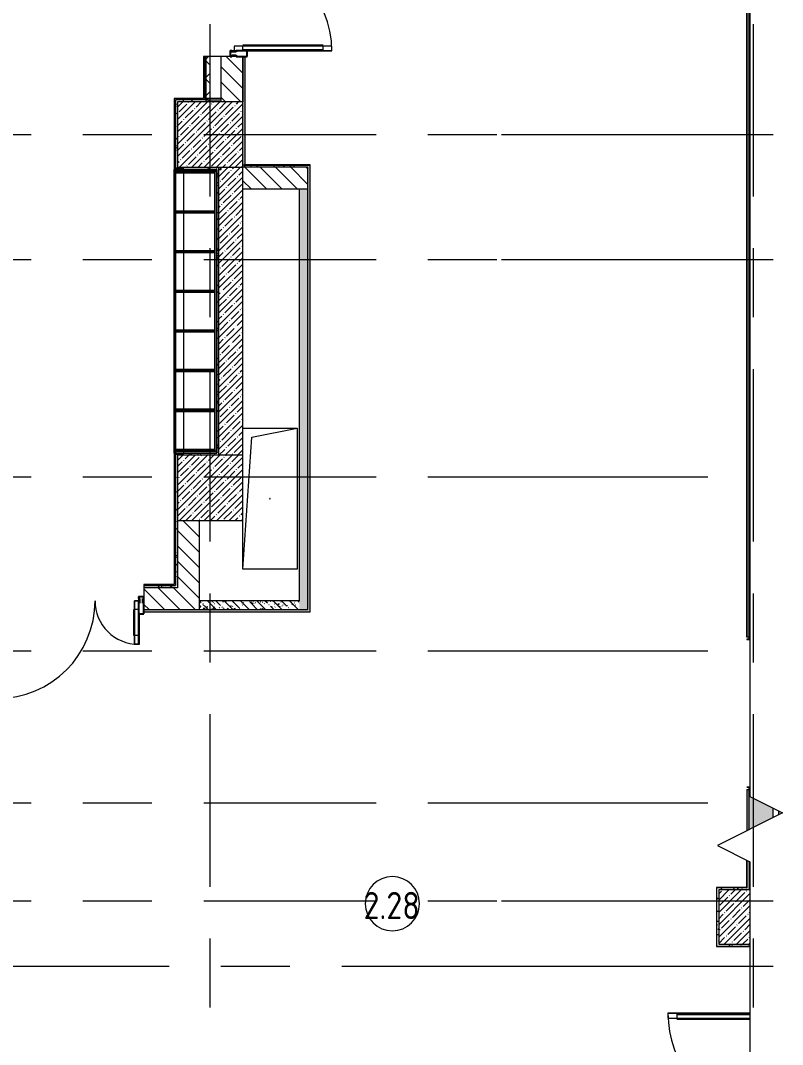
# Model space of a CAD drawing. Header units: millimetres. Extents: x -2911 to 185427, y -8553 to 29000.
# Drawn here: x 31564 to 38578, y 9778 to 19200 of the extents above; entities that cross this region are included whole.
import ezdxf

# ---------------------------------------------------------------- set-up
doc = ezdxf.new("R2010")
doc.units = ezdxf.units.MM
doc.linetypes.add('Осевая', pattern=[3175, 635, -476.25, 1587.5, -476.25])
for name, color, linetype, lineweight in [('A-AREA-IDEN', 7, 'Continuous', 9), ('A-DETL-GENF', 7, 'Continuous', 9), ('A-DOOR', 7, 'Continuous', 9), ('A-DOOR-1', 7, 'Continuous', 13), ('A-GENM', 7, 'Continuous', 9), ('A-GLAZ-CWMG', 7, 'Continuous', 9), ('A-GLAZ-CWMG-1', 7, 'Continuous', 25), ('A-WALL', 7, 'Continuous', 9), ('I-WALL', 7, 'Continuous', 9), ('S-COLS', 7, 'Continuous', 9), ('Оси', 7, 'Continuous', 9), ('Оси-2', 7, 'Осевая', 9)]:
    doc.layers.add(name, color=color, linetype=linetype, lineweight=lineweight)
for name, color, linetype, lineweight, true_color in [('A-WALL-1', 7, 'Continuous', 9, 0x3c3c3c), ('A-WALL-FNSH-1', 7, 'Continuous', 9, 0x3c3c3c), ('I-FURN-1', 7, 'Continuous', 9, 0xf0f0f0)]:
    doc.layers.add(name, color=color, linetype=linetype, lineweight=lineweight, true_color=true_color)
doc.styles.add('GOST Common_1', font='GOST_Common.ttf', dxfattribs={"width": 0.9, "height": 250})
pattern_1 = [(45, (0, 0), (-57.02463, 57.02463), []), (45, (57.025, 0), (-57.02463, 57.02463), [100.806, -20.161, 3.353, -16.808])]
pattern_2 = [(135, (0, 0), (-70.71068, -70.71068), [])]
pattern_3 = [(135, (0, 0), (-75.43415, -75.43415), [106.68, -17.78, 3.556, -17.78]), (135, (0, 75.39), (-75.43415, -75.43415), []), (50, (0, 0), (127.52922, -11.15758), [13.335, -146.685]), (355, (0, 0), (-24.66966, 133.74002), [10.668, -117.348]), (100.451, (10.63, -0.93), (102.85973, 122.58178), [11.333, -124.663]), (46.184, (0, 35.56), (189.75516, -29.43036), [20.002, -220.027]), (96.636, (15.81, 33.1), (166.1822, 173.1996), [17, -186.995]), (351.184, (0, 35.56), (166.1839, 173.1976), [16.002, -176.022]), (21, (17.78, 26.67), (106.13027, -71.58603), [13.335, -146.685]), (326, (17.78, 26.67), (43.26188, 128.93175), [10.668, -117.348]), (71.451, (26.62, 20.7), (149.39198, 57.34505), [11.333, -124.663]), (37.5, (0, 0), (2.16223, 59.18836), [3.353, -112.573, 3.353, -115.773, -117.792]), (37.5, (0, 0), (2.16223, 59.18836), [-235.052, 3.353, -114.44]), (7.5, (0, 0), (46.77386, 70.12615), [3.353, -64.567, 3.353, -109.906, -44.894]), (7.5, (0, 0), (46.77386, 70.12615), [-181.178, 3.353, -41.542]), (327.5, (-39.65, 0), (94.91367, -4.010093), [3.353, -41.097, 3.353, -135.331, -184.023]), (327.5, (-39.65, 0), (94.91367, -4.010093), [-183.134, 3.353, -180.67]), (317.5, (-57.43, 0), (103.69057, 17.79882), [3.353, -54.432, 3.353, -88.748, -130.683]), (317.5, (-57.43, 0), (103.69057, 17.79882), [-149.885, 3.353, -127.33])]
pattern_4 = [(0, (0, 0), (121.92, 30.48), [10.058, -81.382, 10.058, -81.382, -487.68]), (0, (0, 0), (121.92, 30.48), [-182.88, 10.058, -172.822, 10.058, -81.382, -213.36]), (0, (0, 0), (121.92, 30.48), [-457.2, 10.058, -50.902, 10.058, -142.342]), (120, (45.72, 15.24), (-87.356454, 90.345817), [10.058, -81.382, 10.058, -81.382, -487.68]), (120, (45.72, 15.24), (-87.356454, 90.345817), [-182.88, 10.058, -172.822, 10.058, -81.382, -213.36]), (120, (45.72, 15.24), (-87.356454, 90.345817), [-457.2, 10.058, -50.902, 10.058, -142.342]), (240, (60.96, 76.2), (-34.563546, -120.825817), [10.058, -81.382, 10.058, -81.382, -487.68]), (240, (60.96, 76.2), (-34.563546, -120.825817), [-182.88, 10.058, -172.822, 10.058, -81.382, -213.36]), (240, (60.96, 76.2), (-34.563546, -120.825817), [-457.2, 10.058, -50.902, 10.058, -142.342])]

# ---------------------------------------------------------------- blocks, each defined once
blk = doc.blocks.new('BSC_Колонна _Прямоугольная - 600х600-V24-План размещения напольных электротехнических лючков и розеток 2 этажа в осях 1-12')
at = {"layer": 'S-COLS'}
h = blk.add_hatch(dxfattribs=at)
h.set_pattern_fill('FP_35', color=256, style=0, pattern_type=2)
h.set_pattern_definition([(45, (-33310, -18150), (-57.02463, 57.02463), []), (45, (-33252.975, -18150), (-57.02463, 57.02463), [100.806, -20.161, 3.353, -16.808])])
h.paths.add_polyline_path([(-300, -300), (300, -300), (300, 300), (-300, 300), (-300, -173.9)])
for p, q in [((300, 300), (-300, 300)), ((-300, 300), (-300, -300)), ((300, -300), (300, 300)), ((-300, -300), (300, -300))]:
    blk.add_line(p, q, dxfattribs=at)
blk = doc.blocks.new('BSC_Колонна _Прямоугольная - 600х600-V32-План размещения напольных электротехнических лючков и розеток 2 этажа в осях 1-12')
at = {"layer": 'S-COLS'}
h = blk.add_hatch(dxfattribs=at)
h.set_pattern_fill('FP_38', color=256, style=0, pattern_type=2)
h.set_pattern_definition([(45, (-33310, -14900), (-57.02463, 57.02463), []), (45, (-33252.975, -14900), (-57.02463, 57.02463), [100.806, -20.161, 3.353, -16.808])])
h.paths.add_polyline_path([(-300, -300), (300, -300), (300, 300), (-300, 300), (-300, -63.5)])
for p, q in [((300, 300), (-300, 300)), ((-300, 300), (-300, -300)), ((300, -300), (300, 300)), ((-300, -300), (300, -300))]:
    blk.add_line(p, q, dxfattribs=at)
blk = doc.blocks.new('GM_Отверстие прямоугольное _в плите_ - Отверстие-21981135-План размещения напольных электротехнических лючков и розеток 2 этажа в осях 1-12')
at = {"layer": 'A-GENM'}
for p, q in [((-250, 650), (250, 650)), ((-250, -650), (-166.7, 566.7)), ((-166.7, 566.7), (250, 650)), ((250, 650), (250, -650)), ((-250, -650), (-250, -200)), ((250, -650), (-250, -650))]:
    blk.add_line(p, q, dxfattribs=at)
for start, end in [(360, 180), (180, 360)]:
    blk.add_arc((0, 0), 2.5, start, end, dxfattribs=at)
blk = doc.blocks.new('BSC_Колонна _Прямоугольная - 500х500-V68-План размещения напольных электротехнических лючков и розеток 2 этажа в осях 1-12')
at = {"layer": 'S-COLS'}
h = blk.add_hatch(dxfattribs=at)
h.set_pattern_fill('FP_77', color=256, style=0, pattern_type=2)
h.set_pattern_definition([(45, (-38240, -10950), (-57.02463, 57.02463), []), (45, (-38182.975, -10950), (-57.02463, 57.02463), [100.806, -20.161, 3.353, -16.808])])
h.paths.add_polyline_path([(-250, -250), (37.7, -250), (37.7, 250), (-250, 250)])
for p, q in [((37.7, 250), (-250, 250)), ((-250, 250), (-250, -250)), ((-250, -250), (37.7, -250))]:
    blk.add_line(p, q, dxfattribs=at)
blk = doc.blocks.new('Дверь_Витражная_остекление_ - ДВН_ДАО_Главный вход_1800 в свету 5-32258809-План размещения напольных электротехнических лючков и розеток 2 этажа в осях 1-12')
at = {"layer": 'A-DETL-GENF'}
for p, q in [((-992.5, -1012.5), (-992.5, -258.3)), ((-992.5, -258.3), (-992.5, -1012.5)), ((-982.5, -932.5), (-982.5, -258.3)), ((-947.5, -1012.5), (-947.5, -258.3)), ((-947.5, -1012.5), (-947.5, -258.3)), ((-938.5, -932.5), (-938.5, -258.3)), ((988.5, -932.5), (988.5, -258.3)), ((997.5, -1012.5), (997.5, -258.3)), ((997.5, -258.3), (997.5, -1012.5)), ((1032.5, -932.5), (1032.5, -258.3)), ((1042.5, -1012.5), (1042.5, -258.3)), ((1042.5, -1012.5), (1042.5, -258.3)), ((-992.5, -932.5), (-947.5, -932.5)), ((1042.5, -932.5), (997.5, -932.5)), ((-992.5, -1012.5), (-947.5, -1012.5)), ((-992.5, -1012.5), (-947.5, -1012.5)), ((1042.5, -1012.5), (997.5, -1012.5)), ((997.5, -1012.5), (1042.5, -1012.5))]:
    blk.add_line(p, q, dxfattribs=at)
at = {"layer": 'A-DOOR'}
for p, q in [((-992.5, -1012.5), (-992.5, -258.3)), ((992.5, -1012.5), (992.5, -258.3))]:
    blk.add_line(p, q, dxfattribs=at)
for centre, start, end in [((-992.5, -20), 270, 346.09144), ((992.5, -20), 193.90856, 270)]:
    blk.add_arc(centre, 992.5, start, end, dxfattribs=at)
blk = doc.blocks.new('Прямоугольный импост - Импост структурный с накладкой - 160мм Темный-32479175-План размещения напольных электротехнических лючков и розеток 2 этажа в осях 1-12')
at = {"layer": 'A-GLAZ-CWMG-1'}
for p, q in [((-50, 40), (-50, 140)), ((-50, 140), (0, 140)), ((0, 140), (0, 40)), ((-40, 40), (-50, 40)), ((-50, -17), (-50, 0)), ((-50, 0), (-40, 0)), ((-40, 0), (-40, 40)), ((-10, 40), (-10, 0)), ((0, 40), (-10, 40)), ((-10, 0), (0, 0)), ((0, 0), (0, -17)), ((0, -17), (-50, -17))]:
    blk.add_line(p, q, dxfattribs=at)
blk = doc.blocks.new('Дверь_Витражная_остекление_ - Д-39_л_ Актовый-32481803-План размещения напольных электротехнических лючков и розеток 2 этажа в осях 1-12')
at = {"layer": 'A-DETL-GENF'}
for p, q in [((650, 920), (605, 920)), ((605, 920), (605, 20)), ((650, 920), (605, 920)), ((605, 920), (605, 20)), ((650, 920), (650, 140)), ((650, 140), (650, 920)), ((596, 840), (596, 100)), ((650, 840), (605, 840)), ((640, 840), (640, 100)), ((-660, 420), (-615, 420)), ((-660, 420), (-660, 140)), ((-615, 420), (-660, 420)), ((-660, 420), (-660, 140)), ((-615, 420), (-615, 20)), ((-615, 20), (-615, 420)), ((-660, 340), (-615, 340)), ((-650, 340), (-650, 140)), ((-606, 340), (-606, 100)), ((-650, 100), (-615, 100)), ((650, 100), (605, 100)), ((-615, 20), (-650, 20)), ((-650, 20), (-615, 20)), ((605, 20), (650, 20)), ((605, 20), (650, 20)), ((650, 40), (650, 20)), ((650, 20), (650, 40))]:
    blk.add_line(p, q, dxfattribs=at)
at = {"layer": 'A-DOOR'}
for p, q in [((650, 920), (650, 140)), ((-650, 420), (-650, 140)), ((-650, 40), (-650, 20)), ((650, 40), (650, 20))]:
    blk.add_line(p, q, dxfattribs=at)
for centre, radius, start, end in [((650, 20), 900, 90, 180), ((-650, 20), 400, 360, 90)]:
    blk.add_arc(centre, radius, start, end, dxfattribs=at)
at = {"layer": 'A-DOOR-1'}
for p, q in [((-650, 20), (-660, 20)), ((-660, 20), (-660, -20)), ((-650, -20), (-650, 20)), ((660, 20), (650, 20)), ((650, 20), (650, -20)), ((660, -20), (660, 20)), ((-660, -20), (-650, -20)), ((650, -20), (660, -20))]:
    blk.add_line(p, q, dxfattribs=at)
blk = doc.blocks.new('Стеллаж демонстрационный 1_309 - Стеллаж демонстрационный 1_309-32404266-План размещения напольных электротехнических лючков и розеток 2 этажа в осях 1-12')
at = {"layer": 'I-FURN-1'}
for p, q in [((-1305, 380), (-1305, 0)), ((1305, 380), (-1305, 380)), ((-1305, 380), (-1287, 380)), ((-1305, 75), (-1305, 380)), ((1305, 380), (-1305, 380)), ((-1305, 380), (-1305, 0)), ((-1305, 0), (-1305, 380)), ((-1305, 380), (1305, 380)), ((-1287, 380), (-1305, 380)), ((-1305, 380), (-1305, 75)), ((-1305, 75), (-1305, 380)), ((-1305, 380), (-1287, 380)), ((1287, 380), (-1287, 380)), ((-1287, 380), (-1287, 362)), ((-1287, 362), (-1287, 380)), ((-1287, 380), (1287, 380)), ((1287, 380), (-1287, 380)), ((-1287, 380), (-1287, 362)), ((-1287, 362), (-1287, 380)), ((-1287, 380), (1287, 380)), ((1287, 380), (-1287, 380)), ((-1287, 380), (-1287, 0)), ((-1287, 0), (-1287, 380)), ((-1287, 380), (1287, 380)), ((1287, 380), (-1287, 380)), ((-1287, 380), (-1287, 362)), ((-1287, 362), (-1287, 380)), ((-1287, 380), (1287, 380)), ((-1287, 380), (1287, 380)), ((1287, 380), (-1287, 380)), ((-1287, 380), (1287, 380)), ((1287, 0), (1287, 380)), ((1287, 380), (1305, 380)), ((1305, 380), (1287, 380)), ((1287, 380), (1305, 380)), ((1287, 362), (1287, 379.9)), ((1287, 379.9), (1287, 362)), ((1287, 362), (1287, 379.9)), ((1287, 379.9), (1287, 362)), ((1287, 379.9), (1287, 0)), ((1287, 362), (1287, 379.9)), ((1287, 379.9), (1287, 362)), ((1305, 0), (1305, 380)), ((1305, 380), (1305, 75)), ((1305, 0), (1305, 380)), ((1305, 380), (1305, 0)), ((1305, 75), (1305, 380)), ((1305, 380), (1305, 75)), ((-1272, 362), (-1287, 362)), ((-1287, 362), (-1287, 0)), ((-1287, 0), (-1287, 362)), ((-1287, 362), (-1272, 362)), ((-1272, 362), (-1287, 362)), ((-1287, 362), (-1287, 0)), ((-1287, 0), (-1287, 362)), ((-1287, 362), (-1272, 362)), ((-1287, 362), (-1287, 0)), ((-1287, 0), (-1287, 362)), ((-1287, 362), (-1287, 0)), ((-1287, 0), (-1287, 362)), ((-1287, 362), (-1287, 0)), ((-1287, 0), (-1287, 362)), ((-1272, 362), (-1287, 362)), ((-1287, 362), (-1287, 0)), ((-1287, 0), (-1287, 362)), ((-1287, 362), (-1272, 362)), ((-1287, 0), (-1287, 362)), ((-1287, 362), (1287, 362)), ((-1272, 362), (-1287, 362)), ((-1287, 362), (-1287, 0)), ((-1272, 0), (-1272, 362)), ((-1272, 362), (-1272, 0)), ((-1272, 0), (-1272, 362)), ((-1272, 362), (-1272, 0)), ((-1272, 0), (-1272, 362)), ((-1272, 362), (-1272, 0)), ((-921.4, 362), (-1272, 362)), ((-906.4, 362), (-921.4, 362)), ((-921.4, 362), (-921.4, 0)), ((-921.4, 0), (-921.4, 362)), ((-921.4, 362), (-906.4, 362)), ((-906.4, 362), (-921.4, 362)), ((-921.4, 362), (-921.4, 0)), ((-921.4, 0), (-921.4, 362)), ((-921.4, 362), (-906.4, 362)), ((-906.4, 362), (-921.4, 362)), ((-921.4, 362), (-921.4, 0)), ((-921.4, 0), (-921.4, 362)), ((-921.4, 362), (-906.4, 362)), ((-906.4, 362), (-921.4, 362)), ((-906.4, 0), (-906.4, 362)), ((-906.4, 362), (-906.4, 0)), ((-906.4, 0), (-906.4, 362)), ((-906.4, 362), (-906.4, 0)), ((-906.4, 0), (-906.4, 362)), ((-906.4, 362), (-906.4, 0)), ((-555.9, 362), (-906.4, 362)), ((-540.9, 362), (-555.9, 362)), ((-555.9, 362), (-555.9, 0)), ((-555.9, 0), (-555.9, 362)), ((-555.9, 362), (-540.9, 362)), ((-540.9, 362), (-555.9, 362)), ((-555.9, 362), (-555.9, 0)), ((-555.9, 0), (-555.9, 362)), ((-555.9, 362), (-540.9, 362)), ((-540.9, 362), (-555.9, 362)), ((-555.9, 362), (-555.9, 0)), ((-555.9, 0), (-555.9, 362)), ((-555.9, 362), (-540.9, 362)), ((-540.9, 362), (-555.9, 362)), ((-540.9, 0), (-540.9, 362)), ((-540.9, 362), (-540.9, 0)), ((-540.9, 0), (-540.9, 362)), ((-540.9, 362), (-540.9, 0)), ((-540.9, 0), (-540.9, 362)), ((-540.9, 362), (-540.9, 0)), ((-190.3, 362), (-540.9, 362)), ((-175.3, 362), (-190.3, 362)), ((-190.3, 362), (-190.3, 0)), ((-190.3, 0), (-190.3, 362)), ((-190.3, 362), (-175.3, 362)), ((-175.3, 362), (-190.3, 362)), ((-190.3, 362), (-190.3, 0)), ((-190.3, 0), (-190.3, 362)), ((-190.3, 362), (-175.3, 362)), ((-175.3, 362), (-190.3, 362)), ((-190.3, 362), (-190.3, 0)), ((-190.3, 0), (-190.3, 362)), ((-190.3, 362), (-175.3, 362)), ((-175.3, 362), (-190.3, 362)), ((-175.3, 0), (-175.3, 362)), ((-175.3, 362), (-175.3, 0)), ((-175.3, 0), (-175.3, 362)), ((-175.3, 362), (-175.3, 0)), ((-175.3, 0), (-175.3, 362)), ((-175.3, 362), (-175.3, 0)), ((174.2, 362), (-175.3, 362)), ((189.2, 362), (174.2, 362)), ((174.2, 362), (174.2, 0)), ((174.2, 0), (174.2, 362)), ((174.2, 362), (189.2, 362)), ((189.2, 362), (174.2, 362)), ((174.2, 362), (174.2, 0)), ((174.2, 0), (174.2, 362)), ((174.2, 362), (189.2, 362)), ((189.2, 362), (174.2, 362)), ((174.2, 362), (174.2, 0)), ((174.2, 0), (174.2, 362)), ((174.2, 362), (189.2, 362)), ((189.2, 362), (174.2, 362)), ((189.2, 0), (189.2, 362)), ((189.2, 362), (189.2, 0)), ((189.2, 0), (189.2, 362)), ((189.2, 362), (189.2, 0)), ((189.2, 0), (189.2, 362)), ((189.2, 362), (189.2, 0)), ((537.6, 362), (189.2, 362)), ((552.6, 362), (537.6, 362)), ((537.6, 362), (537.6, 0)), ((537.6, 0), (537.6, 362)), ((537.6, 362), (552.6, 362)), ((552.6, 362), (537.6, 362)), ((537.6, 362), (537.6, 0)), ((537.6, 0), (537.6, 362)), ((537.6, 362), (552.6, 362)), ((540.9, 362), (537.6, 362)), ((552.6, 362), (540.9, 362)), ((540.9, 362), (540.9, 0)), ((540.9, 0), (540.9, 362)), ((540.9, 362), (552.6, 362)), ((552.6, 362), (540.9, 362)), ((552.6, 0), (552.6, 362)), ((552.6, 362), (552.6, 0)), ((552.6, 0), (552.6, 362)), ((552.6, 362), (552.6, 0)), ((555.9, 362), (552.6, 362)), ((552.6, 362), (555.9, 362)), ((555.9, 362), (552.6, 362)), ((555.9, 0), (555.9, 362)), ((555.9, 362), (555.9, 0)), ((901.1, 362), (555.9, 362)), ((916.1, 362), (901.1, 362)), ((901.1, 362), (901.1, 0)), ((901.1, 0), (901.1, 362)), ((901.1, 362), (916.1, 362)), ((916.1, 362), (901.1, 362)), ((901.1, 362), (901.1, 0)), ((901.1, 0), (901.1, 362)), ((901.1, 362), (916.1, 362)), ((906.4, 362), (901.1, 362)), ((916.1, 362), (906.4, 362)), ((906.4, 362), (906.4, 0)), ((906.4, 0), (906.4, 362)), ((906.4, 362), (916.1, 362)), ((916.1, 362), (906.4, 362)), ((916.1, 0), (916.1, 362)), ((916.1, 362), (916.1, 0)), ((916.1, 0), (916.1, 362)), ((916.1, 362), (916.1, 0)), ((921.4, 362), (916.1, 362)), ((916.1, 362), (921.4, 362)), ((921.4, 362), (916.1, 362)), ((921.4, 0), (921.4, 362)), ((921.4, 362), (921.4, 0)), ((1272, 362), (921.4, 362)), ((1287, 362), (1272, 362)), ((1272, 362), (1272, 0)), ((1272, 0), (1272, 362)), ((1272, 362), (1287, 362)), ((1287, 362), (1272, 362)), ((1272, 362), (1272, 0)), ((1272, 0), (1272, 362)), ((1272, 362), (1287, 362)), ((1287, 362), (1272, 362)), ((1272, 362), (1272, 0)), ((1272, 0), (1272, 362)), ((1272, 362), (1287, 362)), ((1287, 362), (1272, 362)), ((1287, 0), (1287, 362)), ((1287, 362), (1287, 0)), ((1287, 0), (1287, 362)), ((1287, 362), (1287, 0)), ((1287, 0), (1287, 362)), ((1287, 362), (1287, 0)), ((1287, 0), (1287, 362)), ((1287, 362), (1287, 0)), ((1287, 0), (1287, 362)), ((1287, 362), (1287, 0)), ((1287, 0), (1287, 362)), ((1287, 362), (1287, 0)), ((1287, 362), (1287, 0)), ((1287, 0), (1287, 362)), ((-1305, 0), (-1305, 75)), ((-1305, 75), (-1305, 0)), ((-1305, 0), (-1305, 75)), ((-1305, 0), (-1287, 0)), ((-1287, 0), (-1305, 0)), ((-1305, 0), (1305, 0)), ((1305, 0), (-1305, 0)), ((-1305, 0), (-1287, 0)), ((-1287, 0), (-1305, 0)), ((-1287, 0), (-1272, 0)), ((-1272, 0), (-1287, 0)), ((-1287, 0), (-1272, 0)), ((-1272, 0), (-1287, 0)), ((-1287, 0), (-1272, 0)), ((-1272, 0), (-1287, 0)), ((-1287, 0), (-1272, 0)), ((-1272, 0), (-1287, 0)), ((-1287, 0), (1287, 0)), ((1287, 0), (-1287, 0)), ((-1287, 0), (-1272, 0)), ((-1272, 0), (-1287, 0)), ((-1287, 0), (-1272, 0)), ((-1272, 0), (-1287, 0)), ((-1287, 0), (-1272, 0)), ((-1272, 0), (-1287, 0)), ((-1272, 0), (-921.4, 0)), ((-921.4, 0), (-1272, 0)), ((-1272, 0), (-921.4, 0)), ((-921.4, 0), (-1272, 0)), ((-1272, 0), (-921.4, 0)), ((-921.4, 0), (-1272, 0)), ((-1272, 0), (-921.4, 0)), ((-921.4, 0), (-1272, 0)), ((-921.4, 0), (-906.4, 0)), ((-906.4, 0), (-921.4, 0)), ((-921.4, 0), (-906.4, 0)), ((-906.4, 0), (-921.4, 0)), ((-921.4, 0), (-906.4, 0)), ((-906.4, 0), (-921.4, 0)), ((-921.4, 0), (-906.4, 0)), ((-906.4, 0), (-921.4, 0)), ((-921.4, 0), (-906.4, 0)), ((-906.4, 0), (-921.4, 0)), ((-921.4, 0), (-906.4, 0)), ((-906.4, 0), (-921.4, 0)), ((-921.4, 0), (-906.4, 0)), ((-906.4, 0), (-921.4, 0)), ((-906.4, 0), (-555.9, 0)), ((-555.9, 0), (-906.4, 0)), ((-906.4, 0), (-555.9, 0)), ((-555.9, 0), (-906.4, 0)), ((-906.4, 0), (-555.9, 0)), ((-555.9, 0), (-906.4, 0)), ((-906.4, 0), (-555.9, 0)), ((-555.9, 0), (-906.4, 0)), ((-555.9, 0), (-540.9, 0)), ((-540.9, 0), (-555.9, 0)), ((-555.9, 0), (-540.9, 0)), ((-540.9, 0), (-555.9, 0)), ((-555.9, 0), (-540.9, 0)), ((-540.9, 0), (-555.9, 0)), ((-555.9, 0), (-540.9, 0)), ((-540.9, 0), (-555.9, 0)), ((-555.9, 0), (-540.9, 0)), ((-540.9, 0), (-555.9, 0)), ((-555.9, 0), (-540.9, 0)), ((-540.9, 0), (-555.9, 0)), ((-555.9, 0), (-540.9, 0)), ((-540.9, 0), (-555.9, 0)), ((-540.9, 0), (-190.3, 0)), ((-190.3, 0), (-540.9, 0)), ((-540.9, 0), (-190.3, 0)), ((-190.3, 0), (-540.9, 0)), ((-540.9, 0), (-190.3, 0)), ((-190.3, 0), (-540.9, 0)), ((-540.9, 0), (-190.3, 0)), ((-190.3, 0), (-540.9, 0)), ((-190.3, 0), (-175.3, 0)), ((-175.3, 0), (-190.3, 0)), ((-190.3, 0), (-175.3, 0)), ((-175.3, 0), (-190.3, 0)), ((-190.3, 0), (-175.3, 0)), ((-175.3, 0), (-190.3, 0)), ((-190.3, 0), (-175.3, 0)), ((-175.3, 0), (-190.3, 0)), ((-190.3, 0), (-175.3, 0)), ((-175.3, 0), (-190.3, 0)), ((-190.3, 0), (-175.3, 0)), ((-175.3, 0), (-190.3, 0)), ((-190.3, 0), (-175.3, 0)), ((-175.3, 0), (-190.3, 0)), ((-175.3, 0), (174.2, 0)), ((174.2, 0), (-175.3, 0)), ((-175.3, 0), (174.2, 0)), ((174.2, 0), (-175.3, 0)), ((-175.3, 0), (174.2, 0)), ((174.2, 0), (-175.3, 0)), ((-175.3, 0), (174.2, 0)), ((174.2, 0), (-175.3, 0)), ((174.2, 0), (189.2, 0)), ((189.2, 0), (174.2, 0)), ((174.2, 0), (189.2, 0)), ((189.2, 0), (174.2, 0)), ((174.2, 0), (189.2, 0)), ((189.2, 0), (174.2, 0)), ((174.2, 0), (189.2, 0)), ((189.2, 0), (174.2, 0)), ((174.2, 0), (189.2, 0)), ((189.2, 0), (174.2, 0)), ((174.2, 0), (189.2, 0)), ((189.2, 0), (174.2, 0)), ((174.2, 0), (189.2, 0)), ((189.2, 0), (174.2, 0)), ((189.2, 0), (537.6, 0)), ((537.6, 0), (189.2, 0)), ((189.2, 0), (537.6, 0)), ((537.6, 0), (189.2, 0)), ((189.2, 0), (537.6, 0)), ((537.6, 0), (189.2, 0)), ((189.2, 0), (537.6, 0)), ((537.6, 0), (189.2, 0)), ((537.6, 0), (552.6, 0)), ((552.6, 0), (537.6, 0)), ((537.6, 0), (552.6, 0)), ((552.6, 0), (537.6, 0)), ((537.6, 0), (552.6, 0)), ((552.6, 0), (537.6, 0)), ((537.6, 0), (552.6, 0)), ((552.6, 0), (537.6, 0)), ((537.6, 0), (540.9, 0)), ((540.9, 0), (537.6, 0)), ((537.6, 0), (540.9, 0)), ((540.9, 0), (537.6, 0)), ((540.9, 0), (552.6, 0)), ((552.6, 0), (540.9, 0)), ((540.9, 0), (552.6, 0)), ((552.6, 0), (540.9, 0)), ((540.9, 0), (552.6, 0)), ((552.6, 0), (540.9, 0)), ((552.6, 0), (901.1, 0)), ((901.1, 0), (552.6, 0)), ((552.6, 0), (901.1, 0)), ((901.1, 0), (552.6, 0)), ((552.6, 0), (555.9, 0)), ((555.9, 0), (552.6, 0)), ((552.6, 0), (555.9, 0)), ((555.9, 0), (552.6, 0)), ((552.6, 0), (555.9, 0)), ((555.9, 0), (552.6, 0)), ((555.9, 0), (901.1, 0)), ((901.1, 0), (555.9, 0)), ((555.9, 0), (901.1, 0)), ((901.1, 0), (555.9, 0)), ((901.1, 0), (916.1, 0)), ((916.1, 0), (901.1, 0)), ((901.1, 0), (916.1, 0)), ((916.1, 0), (901.1, 0)), ((901.1, 0), (916.1, 0)), ((916.1, 0), (901.1, 0)), ((901.1, 0), (916.1, 0)), ((916.1, 0), (901.1, 0)), ((901.1, 0), (906.4, 0)), ((906.4, 0), (901.1, 0)), ((901.1, 0), (906.4, 0)), ((906.4, 0), (901.1, 0)), ((906.4, 0), (916.1, 0)), ((916.1, 0), (906.4, 0)), ((906.4, 0), (916.1, 0)), ((916.1, 0), (906.4, 0)), ((906.4, 0), (916.1, 0)), ((916.1, 0), (906.4, 0)), ((916.1, 0), (1272, 0)), ((1272, 0), (916.1, 0)), ((916.1, 0), (1272, 0)), ((1272, 0), (916.1, 0)), ((916.1, 0), (921.4, 0)), ((921.4, 0), (916.1, 0)), ((916.1, 0), (921.4, 0)), ((921.4, 0), (916.1, 0)), ((916.1, 0), (921.4, 0)), ((921.4, 0), (916.1, 0)), ((921.4, 0), (1272, 0)), ((1272, 0), (921.4, 0)), ((921.4, 0), (1272, 0)), ((1272, 0), (921.4, 0)), ((1272, 0), (1287, 0)), ((1287, 0), (1272, 0)), ((1272, 0), (1287, 0)), ((1287, 0), (1272, 0)), ((1272, 0), (1287, 0)), ((1287, 0), (1272, 0)), ((1272, 0), (1287, 0)), ((1287, 0), (1272, 0)), ((1272, 0), (1287, 0)), ((1287, 0), (1272, 0)), ((1272, 0), (1287, 0)), ((1287, 0), (1272, 0)), ((1272, 0), (1287, 0)), ((1287, 0), (1272, 0)), ((1287, 0), (1305, 0)), ((1305, 0), (1287, 0)), ((1287, 0), (1305, 0)), ((1305, 0), (1287, 0)), ((1305, 75), (1305, 0)), ((1305, 0), (1305, 75)), ((1305, 75), (1305, 0))]:
    blk.add_line(p, q, dxfattribs=at)
blk = doc.blocks.new('Прямоугольный импост - Импост структурный с накладкой - 160мм Темный-32479277-План размещения напольных электротехнических лючков и розеток 2 этажа в осях 1-12')
at = {"layer": 'A-GLAZ-CWMG-1'}
for p, q in [((0, 140), (-50, 140)), ((-50, 140), (-50, 40)), ((0, 40), (0, 140)), ((-50, 40), (-40, 40)), ((-40, 0), (-50, 0)), ((-50, 0), (-50, -17)), ((-40, 40), (-40, 0)), ((-10, 0), (-10, 40)), ((-10, 40), (0, 40)), ((0, 0), (-10, 0)), ((0, -17), (0, 0)), ((-50, -17), (0, -17))]:
    blk.add_line(p, q, dxfattribs=at)
blk = doc.blocks.new('DET_L_Линия разрыва - М100-30654710-План размещения напольных электротехнических лючков и розеток 2 этажа в осях 1-12')
at = {"layer": 'A-DETL-GENF'}
for p, q in [((11889.9, 300), (11739.9, 0)), ((12189.9, -300), (11889.9, 300)), ((11739.9, 0), (0, 0)), ((12339.9, 0), (12189.9, -300)), ((24079.7, 0), (12339.9, 0))]:
    blk.add_line(p, q, dxfattribs=at)
blk = doc.blocks.new('Марка_Помещения - Номер-25198446-План размещения напольных электротехнических лючков и розеток 2 этажа в осях 1-12')
at = {"layer": 'A-AREA-IDEN'}
for start, end in [(360, 180), (180, 360)]:
    blk.add_arc((0, 0), 2.5, start, end, dxfattribs=at)

msp = doc.modelspace()

# ---------------------------------------------------------------- hatches: boundary and pattern name
at = {"layer": 'I-WALL'}
h = msp.add_hatch(dxfattribs=at)
h.set_pattern_fill('FP_15', color=256, style=0, pattern_type=2)
h.set_pattern_definition(pattern_1)
h.paths.add_polyline_path([(38270, 11200), (38277.7, 11200), (38277.7, 11459.9), (38270, 11463.7), (38270, 11459.9)])
h.paths.add_polyline_path([(38270, 11756), (38490, 11866), (38490, 11953.7), (38277.7, 12059.9), (38277.7, 12125), (38270, 12125), (38270, 11909.9)])
h.paths.add_polyline_path([(38270, 13525), (38277.7, 13525), (38277.7, 21575), (38270, 21575), (38270, 16929.6)])
h.paths.add_polyline_path([(38277.7, 22975), (38277.7, 23400), (38270, 23400), (38270, 22975)])
h = msp.add_hatch(dxfattribs=at)
h.set_pattern_fill('FP_87', color=256, style=0, pattern_type=2)
h.set_pattern_definition(pattern_4)
h.paths.add_polyline_path([(33610, 17850), (33630, 17850), (33630, 18870), (33610, 18870), (33610, 17870)])
h.paths.add_polyline_path([(33630, 20270), (33630, 20855), (33618, 20855), (33618, 20825), (33610, 20825), (33610, 20270)])
h.paths.add_polyline_path([(33630, 21955), (33630, 23004), (33610, 23004), (33610, 21985), (33618, 21985), (33618, 21955)])
h = msp.add_hatch(dxfattribs=at)
h.set_pattern_fill('FP_87', color=256, style=0, pattern_type=2)
h.set_pattern_definition(pattern_4)
h.paths.add_polyline_path([(38270, 11200), (38270, 11463.7), (38250, 11473.7), (38250, 11200)])
h.paths.add_polyline_path([(38250, 11746), (38270, 11756), (38270, 12125), (38250, 12125), (38250, 11909.9)])
h.paths.add_polyline_path([(38270, 13525), (38270, 21575), (38250, 21575), (38250, 13525)])
h.paths.add_polyline_path([(38250, 22975), (38270, 22975), (38270, 23041.5), (38250, 23041.5)])
h = msp.add_hatch(dxfattribs=at)
h.set_pattern_fill('FP_11', color=256, style=0, pattern_type=2)
h.set_pattern_definition(pattern_2)
h.paths.add_polyline_path([(33610, 18450), (33610, 18870), (33410, 18870), (33410, 18450)])
h.paths.add_polyline_path([(33610, 20270), (33610, 20790), (33410, 20790), (33410, 20270)])
h = msp.add_hatch(dxfattribs=at)
h.set_pattern_fill('FP_91', color=256, style=0, pattern_type=2)
h.set_pattern_definition([(0, (0, 0), (406.4, 101.6), [33.528, -271.272, 33.528, -271.272, -1625.6]), (0, (0, 0), (406.4, 101.6), [-609.6, 33.528, -576.072, 33.528, -271.272, -711.2]), (0, (0, 0), (406.4, 101.6), [-1524, 33.528, -169.672, 33.528, -474.472]), (120, (152.4, 50.8), (-291.18818, 301.15272), [33.528, -271.272, 33.528, -271.272, -1625.6]), (120, (152.4, 50.8), (-291.18818, 301.15272), [-609.6, 33.528, -576.072, 33.528, -271.272, -711.2]), (120, (152.4, 50.8), (-291.18818, 301.15272), [-1524, 33.528, -169.672, 33.528, -474.472]), (240, (203.2, 254), (-115.21182, -402.75272), [33.528, -271.272, 33.528, -271.272, -1625.6]), (240, (203.2, 254), (-115.21182, -402.75272), [-609.6, 33.528, -576.072, 33.528, -271.272, -711.2]), (240, (203.2, 254), (-115.21182, -402.75272), [-1524, 33.528, -169.672, 33.528, -474.472])])
h.paths.add_polyline_path([(33273, 18470), (33273, 18870), (33260, 18870), (33260, 18470)])
h.paths.add_polyline_path([(33273, 20270), (33273, 20453), (33260, 20453), (33260, 20270)])
h = msp.add_hatch(dxfattribs=at)
h.set_pattern_fill('FP_92', color=256, style=0, pattern_type=2)
h.set_pattern_definition([(135, (0, 0), (-84.8528, -84.8528), []), (225, (0, 0), (84.8528, -84.8528), [])])
h.paths.add_polyline_path([(33285.9, 18450), (33310, 18450), (33310, 18870), (33273, 18870), (33273, 18450)])
h.paths.add_polyline_path([(33273, 20270), (33310, 20270), (33310, 20490), (33273, 20490), (33273, 20453)])
h = msp.add_hatch(dxfattribs=at)
h.set_pattern_fill('FP_87', color=256, style=0, pattern_type=2)
h.set_pattern_definition(pattern_4)
h.paths.add_polyline_path([(33010, 18450), (33273, 18450), (33273, 18470), (32990, 18470), (32990, 18450)])
h = msp.add_hatch(dxfattribs=at)
h.set_pattern_fill('FP_87', color=256, style=0, pattern_type=2)
h.set_pattern_definition(pattern_4)
h.paths.add_polyline_path([(32990, 17830), (33010, 17830), (33010, 18450), (32990, 18450), (32990, 17850)])
h = msp.add_hatch(dxfattribs=at)
h.set_pattern_fill('FP_87', color=256, style=0, pattern_type=2)
h.set_pattern_definition(pattern_4)
h.paths.add_polyline_path([(33370, 17830), (33410, 17830), (33410, 17850), (33010, 17850), (33010, 17830), (33352, 17830)])
h = msp.add_hatch(dxfattribs=at)
h.set_pattern_fill('FP_87', color=256, style=0, pattern_type=2)
h.set_pattern_definition(pattern_4)
h.paths.add_polyline_path([(33370, 15200), (33390, 15200), (33390, 17830), (33370, 17830), (33370, 15220)])
h = msp.add_hatch(dxfattribs=at)
h.set_pattern_fill('FP_15', color=256, style=0, pattern_type=2)
h.set_pattern_definition(pattern_1)
h.paths.add_polyline_path([(33591.9, 15200), (33610, 15200), (33610, 17850), (33390, 17850), (33390, 15200)])
h = msp.add_hatch(dxfattribs=at)
h.set_pattern_fill('FP_87', color=256, style=0, pattern_type=2)
h.set_pattern_definition(pattern_4)
h.paths.add_polyline_path([(34210, 17850), (34210, 17870), (33610, 17870), (33610, 17850), (33948.9, 17850)])
h = msp.add_hatch(dxfattribs=at)
h.set_pattern_fill('FP_11', color=256, style=0, pattern_type=2)
h.set_pattern_definition(pattern_2)
h.paths.add_polyline_path([(34130, 17650), (34210, 17650), (34210, 17850), (33610, 17850), (33610, 17650), (33948.9, 17650)])
h = msp.add_hatch(dxfattribs=at)
h.set_pattern_fill('FP_87', color=256, style=0, pattern_type=2)
h.set_pattern_definition(pattern_4)
h.paths.add_polyline_path([(34210, 13780), (34230, 13780), (34230, 17870), (34210, 17870), (34210, 14836.5)])
h = msp.add_hatch(dxfattribs=at)
h.set_pattern_fill('FP_40', color=256, style=0, pattern_type=2)
h.set_pattern_definition(pattern_3)
h.paths.add_polyline_path([(34210, 13780), (34210, 17650), (34130, 17650), (34130, 13780)])
h = msp.add_hatch(dxfattribs=at)
h.set_pattern_fill('FP_87', color=256, style=0, pattern_type=2)
h.set_pattern_definition(pattern_4)
h.paths.add_polyline_path([(33370, 15200), (33370, 15220), (32990, 15220), (32990, 15200), (33352, 15200)])
h = msp.add_hatch(dxfattribs=at)
h.set_pattern_fill('FP_87', color=256, style=0, pattern_type=2)
h.set_pattern_definition(pattern_4)
h.paths.add_polyline_path([(33010, 13980), (33010, 15200), (32990, 15200), (32990, 13980)])
h = msp.add_hatch(dxfattribs=at)
h.set_pattern_fill('FP_11', color=256, style=0, pattern_type=2)
h.set_pattern_definition(pattern_2)
h.paths.add_polyline_path([(33210, 13780), (33210, 14600), (33010, 14600), (33010, 13780)])
h = msp.add_hatch(dxfattribs=at)
h.set_pattern_fill('FP_87', color=256, style=0, pattern_type=2)
h.set_pattern_definition(pattern_4)
h.paths.add_polyline_path([(32990, 13980), (32990, 14000), (32700, 14000), (32700, 13980)])
h.paths.add_polyline_path([(31010, 13980), (31300, 13980), (31300, 14000), (31010, 14000)])
h = msp.add_hatch(dxfattribs=at)
h.set_pattern_fill('FP_11', color=256, style=0, pattern_type=2)
h.set_pattern_definition(pattern_2)
h.paths.add_polyline_path([(33010, 13780), (33010, 13980), (32700, 13980), (32700, 13780)])
h.paths.add_polyline_path([(31300, 13780), (31300, 13980), (31010, 13980), (31010, 13780)])
h = msp.add_hatch(dxfattribs=at)
h.set_pattern_fill('FP_40', color=256, style=0, pattern_type=2)
h.set_pattern_definition(pattern_3)
h.paths.add_polyline_path([(33210, 13780), (34130, 13780), (34130, 13860), (33210, 13860)])
h = msp.add_hatch(dxfattribs=at)
h.set_pattern_fill('FP_87', color=256, style=0, pattern_type=2)
h.set_pattern_definition(pattern_4)
h.paths.add_polyline_path([(34230, 13760), (34230, 13780), (32700, 13780), (32700, 13760), (33285.9, 13760)])
h.paths.add_polyline_path([(30633.9, 13760), (31300, 13760), (31300, 13780), (20230, 13780), (20230, 13760), (27981.9, 13760)])
h = msp.add_hatch(dxfattribs=at)
h.set_pattern_fill('FP_87', color=256, style=0, pattern_type=2)
h.set_pattern_definition(pattern_4)
h.paths.add_polyline_path([(38270, 13505), (38277.7, 13505), (38277.7, 13525), (38270, 13525), (38270, 13510)])
h = msp.add_hatch(dxfattribs=at)
h.set_pattern_fill('FP_87', color=256, style=0, pattern_type=2)
h.set_pattern_definition(pattern_4)
h.paths.add_polyline_path([(38270, 12125), (38277.7, 12125), (38277.7, 12145), (38270, 12145), (38270, 12140)])
h = msp.add_hatch(dxfattribs=at)
h.set_pattern_fill('FP_15', color=256, style=0, pattern_type=2)
h.set_pattern_definition(pattern_1)
h.paths.add_polyline_path([(38540, 11891), (38577.7, 11909.9), (38540, 11928.7), (38540, 11909.9)])
h = msp.add_hatch(dxfattribs=at)
h.set_pattern_fill('FP_87', color=256, style=0, pattern_type=2)
h.set_pattern_definition(pattern_4)
h.paths.add_polyline_path([(38250, 11200), (38250, 11220), (37970, 11220), (37970, 11200), (37990, 11200)])
h = msp.add_hatch(dxfattribs=at)
h.set_pattern_fill('FP_87', color=256, style=0, pattern_type=2)
h.set_pattern_definition(pattern_4)
h.paths.add_polyline_path([(37990, 10680), (37990, 11200), (37970, 11200), (37970, 10680)])
h = msp.add_hatch(dxfattribs=at)
h.set_pattern_fill('FP_87', color=256, style=0, pattern_type=2)
h.set_pattern_definition(pattern_4)
h.paths.add_polyline_path([(38277.7, 10680), (38277.7, 10700), (37990, 10700), (37990, 10680)])

# ---------------------------------------------------------------- linework, layer by layer
at = {"layer": 'A-WALL'}
for p, q in [((38270, 13505), (38270, 21575)), ((33273, 18450), (33273, 18870)), ((33310, 18450), (33310, 18870)), ((33410, 18450), (33410, 18870)), ((33610, 18870), (33610, 18450)), ((33610, 18450), (33610, 18870)), ((33002.5, 17840), (33002.5, 17830)), ((33015, 17840), (33015, 17830)), ((33002.5, 15220), (33002.5, 15210)), ((33015, 15220), (33015, 15210)), ((33010, 13980), (32700, 13980)), ((38250, 12125), (38250, 11746)), ((38270, 11756), (38270, 12145)), ((38250, 11220), (38250, 11473.7)), ((38270, 11463.7), (38270, 11200)), ((38250, 11220), (37970, 11220)), ((38277.7, 10680), (37990, 10680))]:
    msp.add_line(p, q, dxfattribs=at)
at = {"layer": 'A-WALL-1'}
for p, q in [((33260, 18870), (33260, 18470)), ((33630, 18870), (33260, 18870)), ((33273, 18470), (32990, 18470)), ((32990, 17830), (33370, 17830)), ((33065, 17840), (33015, 17840)), ((33015, 17830), (33065, 17830)), ((33065, 17830), (33065, 17840)), ((33370, 17830), (33370, 15220)), ((33390, 15200), (33390, 17850)), ((33390, 17830), (33410, 17830)), ((33410, 17830), (33410, 17850)), ((33630, 17870), (33610, 17870)), ((33610, 15200), (33610, 17850)), ((34210, 17850), (33610, 17850)), ((33630, 17850), (33630, 17871)), ((34210, 13780), (34210, 17850)), ((34230, 13760), (34230, 17870)), ((33610, 17650), (34210, 17650)), ((34130, 17650), (34130, 13860)), ((33370, 15220), (32990, 15220)), ((33015, 15210), (33065, 15210)), ((33065, 15210), (33065, 15220)), ((33010, 14600), (33010, 13980)), ((33210, 14600), (33210, 13780)), ((32700, 14000), (32700, 13760)), ((34130, 13860), (33210, 13860)), ((32700, 13780), (34210, 13780)), ((32700, 13760), (34230, 13760)), ((38277.7, 13525), (38250, 13525)), ((38250, 12125), (38277.7, 12125)), ((38490, 11866), (38490, 11953.7)), ((38540, 11928.7), (38540, 11891)), ((37970, 11220), (37970, 10680))]:
    msp.add_line(p, q, dxfattribs=at)
at = {"layer": 'A-WALL-FNSH-1'}
for p, q in [((38249, 21575), (38249, 13525)), ((38250, 13525), (38250, 21575)), ((33260, 18870), (33249, 18870)), ((33249, 18870), (33249, 18481)), ((33630, 18870), (33630, 17871)), ((33631, 18870), (33630, 18870)), ((33631, 17871), (33631, 18870)), ((33249, 18481), (32979, 18481)), ((32979, 18481), (32979, 17830)), ((32990, 18470), (32990, 17830)), ((33410, 18481), (33260, 18481)), ((33273, 18470), (33410, 18470)), ((33015, 17840), (32990, 17840)), ((33630, 17870), (34230, 17870)), ((34231, 17871), (33631, 17871)), ((34231, 13759), (34231, 17871)), ((32979, 15220), (32979, 14011)), ((33015, 15220), (32979, 15220)), ((32990, 15220), (32990, 14000)), ((32990, 15210), (33015, 15210)), ((32979, 14011), (32700, 14011)), ((32700, 14011), (32700, 14000)), ((32700, 14000), (32990, 14000)), ((32700, 13760), (32700, 13759)), ((32700, 13759), (34231, 13759)), ((38249, 13525), (38250, 13525)), ((38277.7, 13506), (38250, 13506)), ((38250, 13506), (38250, 13505)), ((38250, 13505), (38277.7, 13505)), ((38250, 12125), (38249, 12125)), ((38249, 12125), (38249, 11745.5)), ((38277.7, 12145), (38250, 12145)), ((38250, 12145), (38250, 12144)), ((38250, 12144), (38277.7, 12144)), ((38249, 11474.2), (38249, 11221)), ((37969, 11221), (37969, 10679)), ((38249, 11221), (37969, 11221)), ((37969, 10679), (38277.7, 10679)), ((37990, 10680), (37970, 10680))]:
    msp.add_line(p, q, dxfattribs=at)
at = {"layer": 'I-WALL'}
for p, q in [((32979, 15220), (32979, 17830)), ((32979, 17830), (33015, 17830)), ((32990, 17830), (32990, 15220)), ((33065, 17830), (33065, 16335.8)), ((33065, 16335.8), (33065, 15220)), ((33015, 15220), (33065, 15220))]:
    msp.add_line(p, q, dxfattribs=at)
at = {"layer": 'Оси'}
for p, q in [((35990, 18150), (38490, 18150)), ((35990, 17000), (38490, 17000)), ((35390, 15000), (37890, 15000)), ((35390, 13400), (37890, 13400)), ((35390, 12000), (37890, 12000)), ((35990, 11100), (38490, 11100)), ((35990, 10500), (38490, 10500))]:
    msp.add_line(p, q, dxfattribs=at)
at = {"layer": 'Оси-2'}
for p, q in [((33310, 593.7), (33310, 24898.1)), ((38310, 593.7), (38310, 21277.7)), ((389, 18150), (35990, 18150)), ((389, 17000), (35990, 17000)), ((389, 15000), (35390, 15000)), ((389, 13400), (35390, 13400)), ((389, 12000), (35390, 12000)), ((389, 11100), (35990, 11100)), ((1659, 10500), (35990, 10500))]:
    msp.add_line(p, q, dxfattribs=at)

# ---------------------------------------------------------------- block references
at = {"layer": 'A-AREA-IDEN', "xscale": 99.99999999999993, "yscale": 99.99999999999993, "zscale": 99.99999999999993}
msp.add_blockref('Марка_Помещения - Номер-25198446-План размещения напольных электротехнических лючков и розеток 2 этажа в осях 1-12', (34987, 11073.2), dxfattribs=at)
at = {"layer": 'A-DETL-GENF', "rotation": 90.00000000000031}
msp.add_blockref('DET_L_Линия разрыва - М100-30654710-План размещения напольных электротехнических лючков и розеток 2 этажа в осях 1-12', (38277.7, -280), dxfattribs=at)
at = {"layer": 'A-DOOR'}
for name, p, rotation in [('Дверь_Витражная_остекление_ - Д-39_л_ Актовый-32481803-План размещения напольных электротехнических лючков и розеток 2 этажа в осях 1-12', (33510, 19570), 269.9999999999996), ('Дверь_Витражная_остекление_ - Д-39_л_ Актовый-32481803-План размещения напольных электротехнических лючков и розеток 2 этажа в осях 1-12', (32000, 13880), 180), ('Дверь_Витражная_остекление_ - ДВН_ДАО_Главный вход_1800 в свету 5-32258809-План размещения напольных электротехнических лючков и розеток 2 этажа в осях 1-12', (38536, 9072.5), 269.9999999999999)]:
    msp.add_blockref(name, p, dxfattribs=dict(at, rotation=rotation))
at = {"layer": 'A-GENM'}
msp.add_blockref('GM_Отверстие прямоугольное _в плите_ - Отверстие-21981135-План размещения напольных электротехнических лючков и розеток 2 этажа в осях 1-12', (33860, 14800), dxfattribs=at)
at = {"layer": 'A-GLAZ-CWMG', "rotation": 269.9999999999996}
msp.add_blockref('Прямоугольный импост - Импост структурный с накладкой - 160мм Темный-32479277-План размещения напольных электротехнических лючков и розеток 2 этажа в осях 1-12', (33510, 18870), dxfattribs=at)
at = {"layer": 'A-GLAZ-CWMG', "extrusion": (0, 0, -1), "rotation": 180}
msp.add_blockref('Прямоугольный импост - Импост структурный с накладкой - 160мм Темный-32479175-План размещения напольных электротехнических лючков и розеток 2 этажа в осях 1-12', (-32700, 13880), dxfattribs=at)
at = {"layer": 'I-FURN-1', "rotation": 270}
msp.add_blockref('Стеллаж демонстрационный 1_309 - Стеллаж демонстрационный 1_309-32404266-План размещения напольных электротехнических лючков и розеток 2 этажа в осях 1-12', (32990, 16525), dxfattribs=at)
at = {"layer": 'S-COLS'}
for name, p in [('BSC_Колонна _Прямоугольная - 600х600-V24-План размещения напольных электротехнических лючков и розеток 2 этажа в осях 1-12', (33310, 18150)), ('BSC_Колонна _Прямоугольная - 600х600-V32-План размещения напольных электротехнических лючков и розеток 2 этажа в осях 1-12', (33310, 14900)), ('BSC_Колонна _Прямоугольная - 500х500-V68-План размещения напольных электротехнических лючков и розеток 2 этажа в осях 1-12', (38240, 10950))]:
    msp.add_blockref(name, p, dxfattribs=at)

# ---------------------------------------------------------------- texts
at = {"layer": 'A-AREA-IDEN', "insert": (34721.3, 11181.8), "char_height": 250, "width": 663.797, "attachment_point": 1, "style": 'GOST Common_1'}
msp.add_mtext('2.28', dxfattribs=at)

doc.saveas('drawing.dxf')
